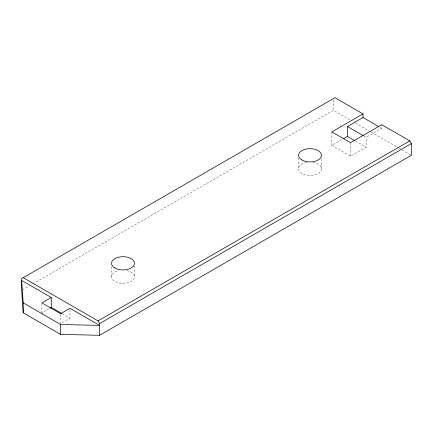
<?xml version="1.0" encoding="UTF-8"?>
<svg xmlns="http://www.w3.org/2000/svg" width="433" height="433" viewBox="0 0 433 433"><rect width="100%" height="100%" fill="white"/><g stroke="black" fill="none" stroke-linecap="round" stroke-linejoin="round"><path stroke-width="0.32" stroke-dasharray="2.17 1.62" d="M22.235 289.958L29.255 285.904M32.762 283.88L333.41 110.307L350.275 120.044M41.914 303.555L41.914 312.794L49.514 308.41M331.851 131.903L331.851 145.401L342.822 139.069M363.807 135.951L366.145 137.304L381.733 128.303L381.733 124.704M69.973 309.617L69.973 318.195L60.62 323.597L60.62 314.358M331.851 145.401L350.557 156.205L366.145 147.204L366.145 137.304M379.979 127.291L381.733 128.303M355.515 123.064L370.637 131.794M371.216 132.13L398.555 147.913M399.134 148.248L401.461 149.596M402.046 149.932L411.35 155.301M355.623 141.126L366.145 147.204M62.374 313.811L69.973 318.195M41.914 312.794L43.084 313.47M350.557 142.701L350.557 156.205M333.41 99.904L333.41 110.307M321.492 158.678L321.492 168.8M298.564 158.002L298.564 168.8M134.436 265.997L134.436 276.795M111.508 266.674L111.508 276.795M312.994 162.407A11.464 6.619 0 0 1 319.419 172.599A11.464 6.619 0 0 1 300.637 172.599A11.464 6.619 0 0 1 307.062 162.407M127.08 270.62A11.464 6.619 0 0 1 132.13 280.779A11.464 6.619 0 0 1 113.814 280.779A11.464 6.619 0 0 1 118.864 270.62"/><path stroke-width="0.65" d="M363.027 113.906L331.851 131.903L350.557 142.701L381.733 124.704L409.791 140.904L411.35 143.604L411.35 155.301L99.59 335.294L60.62 334.395L23.209 312.794L21.65 290.299L21.65 278.598L334.969 97.706L363.027 113.906L363.027 117.505L378.81 126.615M51.267 297.498L41.914 302.894L60.62 313.698L69.973 308.296L99.59 325.394L60.62 324.496L23.209 302.894L21.65 280.4L51.267 297.498L51.267 307.398L61.789 313.47M354.454 140.454L347.439 136.406L347.439 126.501L363.027 117.505M50.098 308.074L51.267 307.398M343.396 138.739L347.439 136.406M23.209 277.699L98.031 320.896L409.791 140.904M99.59 335.294L99.59 323.597L411.35 143.604M347.439 126.501L363.222 135.616M98.031 320.896L99.59 323.597M60.62 324.496L60.62 334.395M23.209 302.894L23.209 312.794M114.864 267.978A11.464 6.619 0 0 0 134.046 265.012A11.464 6.619 0 0 0 120.006 256.904A11.464 6.619 0 0 0 114.864 267.978M301.92 159.983A11.464 6.619 0 0 0 321.102 157.017A11.464 6.619 0 0 0 307.062 148.909A11.464 6.619 0 0 0 301.92 159.983"/></g></svg>
